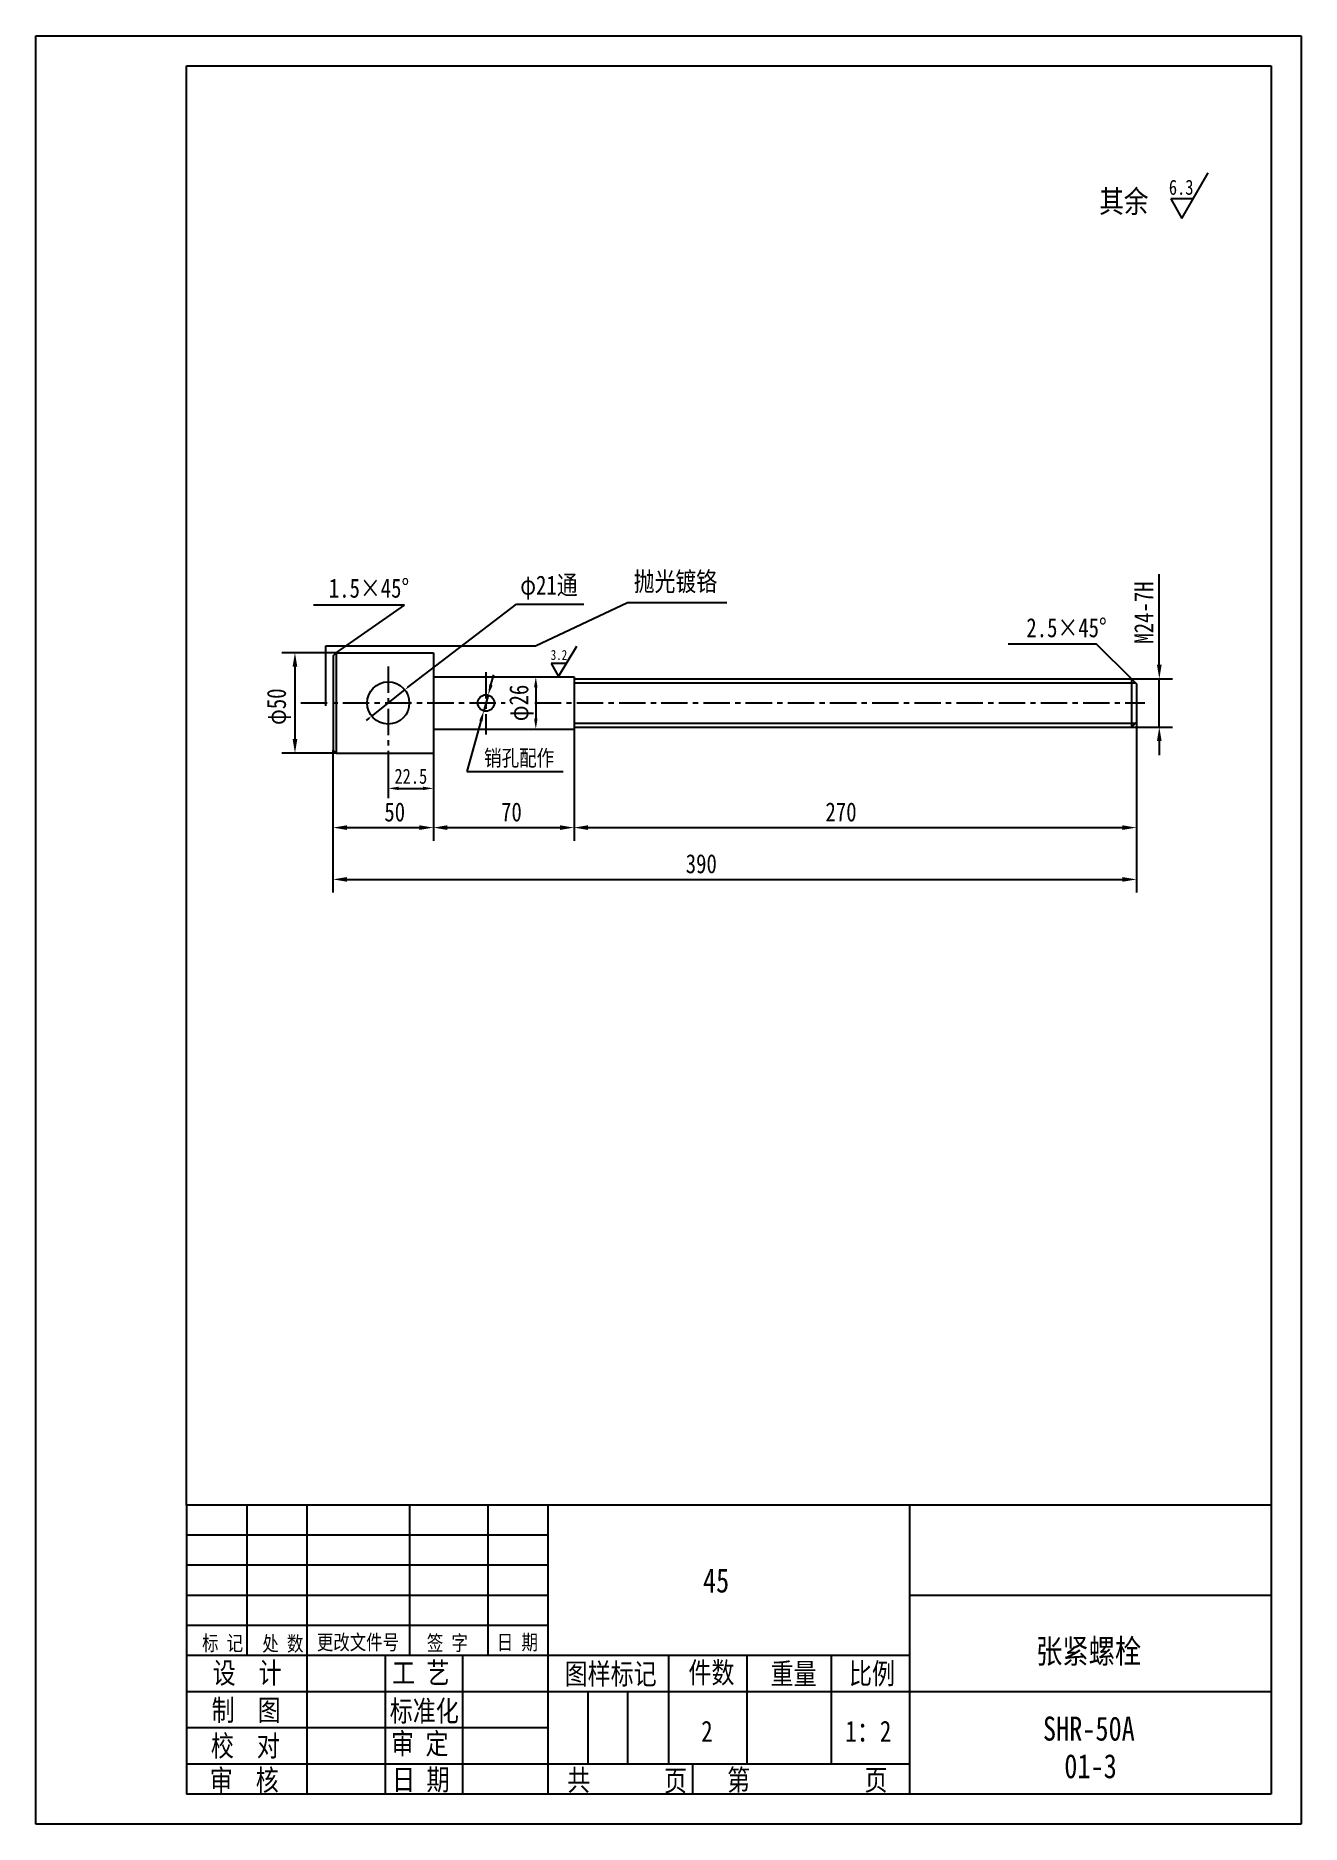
# Model space of a CAD drawing. Extents: x 69 to 699, y -150 to 741.
import ezdxf

# ---------------------------------------------------------------- set-up
doc = ezdxf.new("R2010")
doc.units = 0
doc.header["$LTSCALE"] = 10.5
doc.header["$MEASUREMENT"] = 0
doc.linetypes.add('CENTER', pattern=[2, 1.25, -0.25, 0.25, -0.25])
doc.layers.get('0').update_dxf_attribs({"color": 2, "linetype": 'CONTINUOUS'})
doc.layers.get('DEFPOINTS').update_dxf_attribs({"linetype": 'CONTINUOUS'})
doc.layers.add('PART', color=3, linetype='CONTINUOUS')
doc.layers.add('SMPEN_THICK', color=7, linetype='CONTINUOUS')
doc.styles.add('HZDX', font='', dxfattribs={"width": 0.8, "height": 9.5})
doc.styles.get("Standard").update_dxf_attribs({"font": 'txt', "height": 3.75, "bigfont": 'hzfs'})
doc.styles.get('HZDX').set_extended_font_data('SimSun')
doc.dimstyles.get("Standard").update_dxf_attribs({"dimtxt": 0.18, "dimasz": 0.18, "dimexe": 0.18, "dimexo": 0.0625, "dimgap": 0.09, "dimtad": 0, "dimtih": 1, "dimtoh": 1, "dimdec": 4, "dimzin": 0, "dimdsep": 46, "dimtxsty": 'Standard', "dimcen": 0.09, "dimadec": 0, "dimazin": 0, "dimtfac": 1, "dimtdec": 4, "dimtofl": 0, "dimtmove": 0, "dimatfit": 3, "dimfxl": 1, "dimtolj": 1, "dimtzin": 0, "dimarcsym": 0})

# ---------------------------------------------------------------- blocks, each defined once
blk = doc.blocks.new('*D4')
at = {"color": 2, "linetype": 'ByBlock', "transparency": 16777216}
for p, q in [((217.15, 385.21), (217.15, 340.1)), ((267.15, 383.71), (267.15, 340.1)), ((224.15, 346.6), (260.15, 346.6))]:
    blk.add_line(p, q, dxfattribs=at)
for points in [[(224.15, 347.77), (224.15, 345.44), (217.15, 346.6)], [(260.15, 347.77), (260.15, 345.44), (267.15, 346.6)]]:
    blk.add_solid(points, dxfattribs=at)
at = {"layer": 'DEFPOINTS', "color": 0, "linetype": 'ByBlock', "transparency": 16777216}
for p in [(217.15, 385.21), (267.15, 383.71), (267.15, 346.6)]:
    blk.add_point(p, dxfattribs=at)
at = {"color": 2, "linetype": 'ByBlock', "transparency": 16777216, "insert": (247.88, 354.35), "char_height": 9.5, "attachment_point": 5, "style": 'HZDX'}
blk.add_mtext('\\A1;50', dxfattribs=at)
blk = doc.blocks.new('*D5')
at = {"color": 2, "linetype": 'ByBlock', "transparency": 16777216}
for p, q in [((291.78, 383.71), (291.78, 361.27)), ((314.28, 383.71), (314.28, 361.27)), ((297.03, 366.14), (309.03, 366.14))]:
    blk.add_line(p, q, dxfattribs=at)
for points in [[(297.03, 367.02), (297.03, 365.27), (291.78, 366.14)], [(309.03, 367.02), (309.03, 365.27), (314.28, 366.14)]]:
    blk.add_solid(points, dxfattribs=at)
at = {"layer": 'DEFPOINTS', "color": 0, "linetype": 'ByBlock', "transparency": 16777216}
for p in [(291.78, 383.71), (314.28, 383.71), (314.28, 366.14)]:
    blk.add_point(p, dxfattribs=at)
at = {"color": 2, "linetype": 'ByBlock', "transparency": 16777216, "insert": (303.03, 372.14), "char_height": 7.5, "attachment_point": 5, "style": 'HZDX'}
blk.add_mtext('\\A1;22.5', dxfattribs=at)
blk = doc.blocks.new('*D6')
at = {"color": 2, "linetype": 'ByBlock', "transparency": 16777216}
for p, q in [((617.15, 399.21), (617.15, 314.3)), ((217.15, 385.21), (217.15, 314.3)), ((224.15, 320.8), (610.15, 320.8))]:
    blk.add_line(p, q, dxfattribs=at)
for points in [[(224.15, 321.97), (224.15, 319.64), (217.15, 320.8)], [(610.15, 321.97), (610.15, 319.64), (617.15, 320.8)]]:
    blk.add_solid(points, dxfattribs=at)
at = {"layer": 'DEFPOINTS', "color": 0, "linetype": 'ByBlock', "transparency": 16777216}
for p in [(617.15, 399.21), (217.15, 385.21), (617.15, 320.8)]:
    blk.add_point(p, dxfattribs=at)
at = {"color": 2, "linetype": 'ByBlock', "transparency": 16777216, "insert": (400.5, 328.55), "char_height": 9.5, "attachment_point": 5, "style": 'HZDX'}
blk.add_mtext('\\A1;390', dxfattribs=at)
blk = doc.blocks.new('*D7')
at = {"color": 2, "linetype": 'ByBlock', "transparency": 16777216}
for p, q in [((337.15, 395.71), (337.15, 340.1)), ((267.15, 383.71), (267.15, 340.1)), ((274.15, 346.6), (330.15, 346.6))]:
    blk.add_line(p, q, dxfattribs=at)
for points in [[(274.15, 347.77), (274.15, 345.44), (267.15, 346.6)], [(330.15, 347.77), (330.15, 345.44), (337.15, 346.6)]]:
    blk.add_solid(points, dxfattribs=at)
at = {"layer": 'DEFPOINTS', "color": 0, "linetype": 'ByBlock', "transparency": 16777216}
for p in [(337.15, 395.71), (267.15, 383.71), (337.15, 346.6)]:
    blk.add_point(p, dxfattribs=at)
at = {"color": 2, "linetype": 'ByBlock', "transparency": 16777216, "insert": (305.99, 354.35), "char_height": 9.5, "attachment_point": 5, "style": 'HZDX'}
blk.add_mtext('\\A1;70', dxfattribs=at)
blk = doc.blocks.new('*D8')
at = {"color": 2, "linetype": 'ByBlock', "transparency": 16777216}
for p, q in [((337.15, 395.71), (337.15, 340.1)), ((617.15, 399.21), (617.15, 340.1)), ((344.15, 346.6), (610.15, 346.6))]:
    blk.add_line(p, q, dxfattribs=at)
for points in [[(344.15, 347.77), (344.15, 345.44), (337.15, 346.6)], [(610.15, 347.77), (610.15, 345.44), (617.15, 346.6)]]:
    blk.add_solid(points, dxfattribs=at)
at = {"layer": 'DEFPOINTS', "color": 0, "linetype": 'ByBlock', "transparency": 16777216}
for p in [(337.15, 395.71), (617.15, 399.21), (617.15, 346.6)]:
    blk.add_point(p, dxfattribs=at)
at = {"color": 2, "linetype": 'ByBlock', "transparency": 16777216, "insert": (470.07, 354.35), "char_height": 9.5, "attachment_point": 5, "style": 'HZDX'}
blk.add_mtext('\\A1;270', dxfattribs=at)
blk = doc.blocks.new('*D9')
at = {"color": 2, "linetype": 'ByBlock', "transparency": 16777216}
for p, q in [((267.15, 421.71), (323, 421.71)), ((318.12, 416.46), (318.12, 400.96)), ((267.15, 395.71), (323, 395.71))]:
    blk.add_line(p, q, dxfattribs=at)
for points in [[(317.25, 416.46), (319, 416.46), (318.12, 421.71)], [(317.25, 400.96), (319, 400.96), (318.12, 395.71)]]:
    blk.add_solid(points, dxfattribs=at)
at = {"layer": 'DEFPOINTS', "color": 0, "linetype": 'ByBlock', "transparency": 16777216}
for p in [(267.15, 421.71), (267.15, 395.71), (318.12, 395.71)]:
    blk.add_point(p, dxfattribs=at)
at = {"color": 2, "linetype": 'ByBlock', "transparency": 16777216, "insert": (310.94, 408.71), "char_height": 9.5, "attachment_point": 5, "rotation": 90, "style": 'HZDX'}
blk.add_mtext('\\A1;φ26', dxfattribs=at)
blk = doc.blocks.new('*D10')
at = {"color": 2, "linetype": 'ByBlock', "transparency": 16777216}
for p, q in [((218.65, 433.71), (191.71, 433.71)), ((198.21, 426.71), (198.21, 390.71)), ((218.65, 383.71), (191.71, 383.71))]:
    blk.add_line(p, q, dxfattribs=at)
for points in [[(197.04, 426.71), (199.38, 426.71), (198.21, 433.71)], [(197.04, 390.71), (199.38, 390.71), (198.21, 383.71)]]:
    blk.add_solid(points, dxfattribs=at)
at = {"layer": 'DEFPOINTS', "color": 0, "linetype": 'ByBlock', "transparency": 16777216}
for p in [(218.65, 433.71), (198.21, 383.71), (218.65, 383.71)]:
    blk.add_point(p, dxfattribs=at)
at = {"color": 2, "linetype": 'ByBlock', "transparency": 16777216, "insert": (190.27, 406.84), "char_height": 9.5, "attachment_point": 5, "rotation": 90, "style": 'HZDX'}
blk.add_mtext('\\A1;φ50', dxfattribs=at)
blk = doc.blocks.new('*D11')
at = {"color": 2, "linetype": 'ByBlock', "transparency": 16777216}
for p, q in [((648.53, 427.71), (648.53, 472.8)), ((634.65, 420.71), (655.03, 420.71)), ((648.53, 396.71), (648.53, 420.71)), ((634.65, 396.71), (655.03, 396.71)), ((648.53, 389.71), (648.53, 382.71))]:
    blk.add_line(p, q, dxfattribs=at)
for points in [[(647.36, 427.71), (649.7, 427.71), (648.53, 420.71)], [(647.36, 389.71), (649.7, 389.71), (648.53, 396.71)]]:
    blk.add_solid(points, dxfattribs=at)
at = {"layer": 'DEFPOINTS', "color": 0, "linetype": 'ByBlock', "transparency": 16777216}
for p in [(634.65, 420.71), (634.65, 396.71), (648.53, 396.71)]:
    blk.add_point(p, dxfattribs=at)
at = {"color": 2, "linetype": 'ByBlock', "transparency": 16777216, "insert": (640.78, 453.76), "char_height": 9.5, "attachment_point": 5, "rotation": 90, "style": 'HZDX'}
blk.add_mtext('\\A1;M24-7H', dxfattribs=at)

msp = doc.modelspace()

# ---------------------------------------------------------------- linework, layer by layer
at = {"color": 2, "linetype": 'ByBlock'}
for p, q in [((254.23673, 416.33832), (308.57814, 457.85643)), ((295.80937, 417.71318), (297.21833, 422.77059)), ((614.65087, 420.71114), (628.10915, 420.71114)), ((236.43443, 402.17355), (252.86732, 415.24872)), ((294.40041, 412.65578), (292.20252, 404.76649)), ((235.06502, 401.08395), (233.69561, 399.99436)), ((290.79356, 399.70909), (283.79402, 374.58447)), ((614.65087, 396.71114), (628.10915, 396.71114))]:
    msp.add_line(p, q, dxfattribs=at)
for points in [[(254.05513, 416.56655), (254.41833, 416.11008), (252.86732, 415.24872)], [(294.96647, 417.94801), (296.65227, 417.47836), (294.40041, 412.65578)], [(234.88342, 401.31219), (235.24662, 400.85572), (236.43443, 402.17355)], [(289.95066, 399.94391), (291.63646, 399.47426), (292.20252, 404.76649)]]:
    msp.add_solid(points, dxfattribs=at)
at = {"layer": 'DEFPOINTS', "color": 0, "linetype": 'ByBlock'}
for p in [(614.65087, 420.71114), (252.86732, 415.24872), (294.40041, 412.65578), (236.43443, 402.17355), (292.20252, 404.76649), (614.65087, 396.71114), (626.48415, 396.71114)]:
    msp.add_point(p, dxfattribs=at)
at = {"layer": 'PART', "linetype": 'Continuous'}
for p, q in [((69.18306, 741.0974), (699.18306, 741.0974)), ((699.18306, 741.0974), (699.18306, -149.90259)), ((684.18306, 9.09741), (144.18306, 9.09741)), ((174.18306, 9.09741), (174.18306, -65.90259)), ((204.18306, 9.09741), (204.18306, -134.90259)), ((255.18306, 9.09741), (255.18306, -65.90259)), ((294.18306, 9.09741), (294.18306, -65.90259)), ((324.18306, 9.09741), (324.18306, -134.90259)), ((504.18306, 9.09741), (504.18306, -134.90259)), ((684.18306, -35.90259), (504.18306, -35.90259)), ((243.18306, -65.90259), (243.18306, -134.90259)), ((281.66223, -65.90259), (281.66223, -134.90259)), ((384.18306, -65.90259), (384.18306, -119.90259)), ((423.18306, -65.90259), (423.18306, -119.90259)), ((465.18306, -65.90259), (465.18306, -119.90259)), ((343.98306, -83.90259), (343.98306, -119.90259)), ((363.78306, -83.90259), (363.78306, -119.90259)), ((684.18306, -83.90259), (504.18306, -83.90259)), ((396.18306, -119.90259), (396.18306, -134.90259)), ((699.18306, -149.90259), (69.18306, -149.90259))]:
    msp.add_line(p, q, dxfattribs=at)
at = {"layer": 'PART', "color": 5, "linetype": 'Continuous'}
for p, q in [((144.18306, 726.0974), (684.18306, 726.0974)), ((684.18306, 726.0974), (684.18306, -134.90259)), ((217.15087, 432.21114), (218.65087, 433.71114)), ((217.15087, 432.21114), (217.15087, 385.21114)), ((218.65087, 433.71114), (267.15087, 433.71114)), ((218.65087, 433.71114), (218.65087, 383.71114)), ((267.15087, 433.71114), (267.15087, 383.71114)), ((267.15087, 421.71114), (337.15087, 421.71114)), ((337.15087, 421.71114), (337.15087, 395.71114)), ((337.15087, 420.71114), (614.65087, 420.71114)), ((614.65087, 420.71114), (617.15087, 418.21114)), ((614.65087, 420.71114), (614.65087, 396.71114)), ((617.15087, 418.21114), (617.15087, 399.21114)), ((267.15087, 395.71114), (337.15087, 395.71114)), ((337.15087, 396.71114), (614.65087, 396.71114)), ((614.65087, 396.71114), (617.15087, 399.21114)), ((217.15087, 385.21114), (218.65087, 383.71114)), ((218.65087, 383.71114), (267.15087, 383.71114)), ((144.18306, 9.09741), (144.18306, -134.90259)), ((684.18306, -134.90259), (144.18306, -134.90259))]:
    msp.add_line(p, q, dxfattribs=at)
for centre, radius in [((244.65087, 408.71114), 10.5), ((293.30146, 408.71114), 4.09486)]:
    msp.add_circle(centre, radius, dxfattribs=at)
at = {"layer": 'SMPEN_THICK', "color": 3}
msp.add_line((69.18306, -149.90259), (69.18306, 741.0974), dxfattribs=at)
at = {"layer": 'SMPEN_THICK', "color": 5}
msp.add_line((144.18306, 9.09741), (144.18306, 726.0974), dxfattribs=at)
at = {"layer": 'SMPEN_THICK'}
for p, q in [((639.82797, 650.11001), (652.89182, 672.73727)), ((645.43813, 659.82709), (634.21781, 659.82709)), ((634.21781, 659.82709), (639.82797, 650.11001)), ((252.77906, 457.48924), (207.45599, 457.48924)), ((218.65087, 433.71114), (252.77906, 457.48924)), ((308.57814, 457.85643), (342.04159, 457.85643)), ((318.00032, 437.10876), (363.70929, 458.70537)), ((363.70929, 458.70537), (413.1632, 458.70537)), ((213.51369, 407.32733), (213.51369, 437.10876)), ((213.51369, 437.10876), (318.00032, 437.10876)), ((329.4614, 421.84571), (338.60542, 436.93056)), ((597.28391, 437.98631), (553.27007, 437.98631)), ((614.65087, 420.71114), (597.28391, 437.98631)), ((325.72129, 428.32377), (329.4614, 421.84571)), ((333.2015, 428.32377), (325.72129, 428.32377)), ((337.15087, 418.71114), (616.65087, 418.71114)), ((337.15087, 398.71114), (616.65087, 398.71114)), ((283.79402, 374.58447), (331.72051, 374.58447)), ((324.18306, -5.90259), (144.18306, -5.90259)), ((324.18306, -20.90259), (144.18306, -20.90259)), ((324.18306, -35.90259), (144.18306, -35.90259)), ((324.18306, -50.90259), (144.18306, -50.90259)), ((504.18306, -65.90259), (144.18306, -65.90259)), ((504.18306, -83.90259), (144.18306, -83.90259)), ((324.18306, -101.90259), (144.18306, -101.90259)), ((504.18306, -119.90259), (144.18306, -119.90259))]:
    msp.add_line(p, q, dxfattribs=at)
at = {"layer": 'SMPEN_THICK', "linetype": 'CENTER'}
for p, q in [((244.65087, 426.8584), (244.65087, 383.71114)), ((293.30146, 424.1305), (293.30146, 392.96445)), ((201.10826, 408.71114), (302.87132, 408.71114)), ((317.58751, 408.71114), (621.37727, 408.71114))]:
    msp.add_line(p, q, dxfattribs=at)

# ---------------------------------------------------------------- texts
at = {"color": 2, "linetype": 'ByBlock', "attachment_point": 5, "style": 'HZDX'}
for s, insert, char_height in [('φ21通', (324.65108, 466.1325), 9.5), ('抛光镀铬', (387.62725, 468.68238), 9.5), ('1.5×45%%d', (235.05846, 465.84332), 9.5), ('2.5×45%%d', (582.32872, 446.12806), 9.5), ('销孔配作', (309.81573, 380.86884), 8)]:
    msp.add_mtext(s, dxfattribs=dict(at, insert=insert, char_height=char_height))
at = {"layer": 'SMPEN_THICK', "style": 'HZDX', "width": 0.8}
for s, height, p in [('其余', 11.227749, (598.62429, 652.98005)), ('45', 12, (401.35105, -34.45744)), ('标 记', 7.5, (151.97962, -63.43167)), ('处 数', 7.5, (181.96841, -63.67186)), ('更改文件号', 7.5, (209.11032, -62.99104)), ('签 字', 7.5, (263.87154, -63.33292)), ('日 期', 7.5, (298.71113, -62.98436)), ('张紧螺栓', 12, (567.14586, -69.69268)), ('设  计', 10.5, (157.26513, -79.75689)), ('工 艺', 10.5, (246.51322, -79.72318)), ('图样标记', 10.5, (332.45727, -80.24043)), ('件数', 10.5, (394.08534, -79.62311)), ('重量', 10.5, (435.02141, -80.17196)), ('比例', 10.5, (474.03614, -80.10349)), ('制  图', 10.5, (156.71603, -98.31224)), ('标准化', 10.5, (245.41501, -98.72414)), ('SHR-50A', 12, (570.61897, -108.25557)), ('校  对', 10.5, (156.33872, -116.07857)), ('审 定', 10.5, (246.03262, -115.01565)), ('2', 10.5, (400.43863, -108.83515)), ('1：2', 10.5, (472.21564, -108.83515)), ('01-3', 12, (581.23791, -126.97006)), ('审  核', 10.5, (155.78962, -133.1591)), ('日 期', 10.5, (246.53636, -132.92421)), ('共', 10.5, (333.76099, -133.19704)), ('页', 10.5, (381.93869, -133.43723)), ('第', 10.5, (413.36927, -133.0601)), ('页', 10.5, (481.75942, -133.0601))]:
    msp.add_text(s, height=height, dxfattribs=at).set_placement(p)
at = {"layer": 'SMPEN_THICK', "attachment_point": 5, "style": 'HZDX'}
for s, insert, char_height in [('6.3', (639.42617, 665.56298), 7.5), ('3.2', (329.64481, 432.58846), 5)]:
    msp.add_mtext(s, dxfattribs=dict(at, insert=insert, char_height=char_height))

# ---------------------------------------------------------------- dimensions: what is measured, and where the dimension line sits
at = {"color": 2, "linetype": 'ByBlock'}
dim = msp.add_linear_dim(base=(198.20864, 383.71114), p1=(218.65087, 433.71114), p2=(218.65087, 383.71114), angle=90, text='φ<>', dimstyle='Standard', override={"dimscale": 2, "dimtxt": 5, "dimasz": 3.5, "dimexe": 3.25, "dimexo": 0, "dimgap": 1.5, "dimtad": 1, "dimtih": 0, "dimtoh": 0, "dimzin": 8, "dimtxsty": 'HZDX', "dimclrd": 2, "dimclre": 2, "dimclrt": 2, "dimtm": 0.115, "dimtfac": 0.66667, "dimtofl": 1, "dimatfit": 1, "dimtvp": 5, "dimtzin": 8}, dxfattribs=at)
dim.commit()
dim.dimension.update_dxf_attribs({"geometry": '*D10', "text_midpoint": (198.20864, 406.83938), "dimtype": 160})
at = {"layer": 'SMPEN_THICK'}
dim = msp.add_linear_dim(base=(628.53116, 396.71114), p1=(614.65087, 420.71114), p2=(614.65087, 396.71114), angle=90, text='M<>-7H', dimstyle='Standard', override={"dimscale": 2, "dimtxt": 5, "dimasz": 3.5, "dimexe": 3.25, "dimexo": 0, "dimgap": 1.5, "dimtad": 1, "dimtih": 0, "dimtoh": 0, "dimzin": 8, "dimtxsty": 'HZDX', "dimclrd": 2, "dimclre": 2, "dimclrt": 2, "dimtm": 0.115, "dimtfac": 0.66667, "dimtofl": 1, "dimatfit": 1, "dimtvp": 5, "dimtzin": 8}, dxfattribs=at)
dim.commit()
dim.dimension.update_dxf_attribs({"geometry": '*D11', "text_midpoint": (628.53116, 453.75558), "dimtype": 160, "insert": (-20, 0)})
dim = msp.add_linear_dim(base=(318.12055, 395.71114), p1=(267.15087, 421.71114), p2=(267.15087, 395.71114), angle=90, text='φ<>', dimstyle='Standard', override={"dimscale": 1.5, "dimtxt": 5, "dimasz": 3.5, "dimexe": 3.25, "dimexo": 0, "dimgap": 1.5, "dimtad": 1, "dimtih": 0, "dimtoh": 0, "dimzin": 8, "dimtxsty": 'HZDX', "dimclrd": 2, "dimclre": 2, "dimclrt": 2, "dimtm": 0.115, "dimtfac": 0.66667, "dimtofl": 1, "dimatfit": 1, "dimtvp": 5, "dimtzin": 8}, dxfattribs=at)
dim.commit()
dim.dimension.update_dxf_attribs({"geometry": '*D9', "text_midpoint": (318.12055, 408.71114), "dimtype": 160})
for base, p1, text, picture, middle in [((617.15087, 320.80409), (217.15087, 385.21114), '390', '*D6', (400.49942, 320.80409)), ((617.15087, 346.60483), (337.15087, 395.71114), '270', '*D8', (470.0677, 346.60483))]:
    dim = msp.add_linear_dim(base=base, p1=p1, p2=(617.15087, 399.21114), text=text, dimstyle='Standard', override={"dimscale": 2, "dimtxt": 5, "dimasz": 3.5, "dimexe": 3.25, "dimexo": 0, "dimgap": 1.5, "dimtad": 1, "dimtih": 0, "dimtoh": 0, "dimzin": 8, "dimtxsty": 'HZDX', "dimclrd": 2, "dimclre": 2, "dimclrt": 2, "dimtm": 0.115, "dimtfac": 0.66667, "dimtofl": 1, "dimatfit": 1, "dimtvp": 5, "dimtzin": 8}, dxfattribs=at)
    dim.commit()
    dim.dimension.update_dxf_attribs({"geometry": picture, "text_midpoint": middle, "dimtype": 160})
for base, p1, p2, picture, middle in [((337.15087, 346.60483), (267.15087, 383.71114), (337.15087, 395.71114), '*D7', (305.98619, 346.60483)), ((267.15087, 346.60483), (217.15087, 385.21114), (267.15087, 383.71114), '*D4', (247.87522, 346.60483))]:
    dim = msp.add_linear_dim(base=base, p1=p1, p2=p2, dimstyle='Standard', override={"dimscale": 2, "dimtxt": 5, "dimasz": 3.5, "dimexe": 3.25, "dimexo": 0, "dimgap": 1.5, "dimtad": 1, "dimtih": 0, "dimtoh": 0, "dimzin": 8, "dimtxsty": 'HZDX', "dimclrd": 2, "dimclre": 2, "dimclrt": 2, "dimtm": 0.115, "dimtfac": 0.66667, "dimtofl": 1, "dimatfit": 1, "dimtvp": 5, "dimtzin": 8}, dxfattribs=at)
    dim.commit()
    dim.dimension.update_dxf_attribs({"geometry": picture, "text_midpoint": middle, "dimtype": 160})
dim = msp.add_linear_dim(base=(267.15087, 366.14154), p1=(244.65087, 383.71114), p2=(267.15087, 383.71114), dimstyle='Standard', override={"dimscale": 1.5, "dimtxt": 5, "dimasz": 3.5, "dimexe": 3.25, "dimexo": 0, "dimgap": 1.5, "dimtad": 1, "dimtih": 0, "dimtoh": 0, "dimzin": 8, "dimtxsty": 'HZDX', "dimclrd": 2, "dimclre": 2, "dimclrt": 2, "dimtm": 0.115, "dimtfac": 0.66667, "dimtofl": 1, "dimatfit": 1, "dimtvp": 5, "dimtzin": 8}, dxfattribs=at)
dim.commit()
dim.dimension.update_dxf_attribs({"geometry": '*D5', "text_midpoint": (255.90087, 366.14154), "dimtype": 160, "insert": (-47.12423, 0)})

doc.saveas('drawing.dxf')
